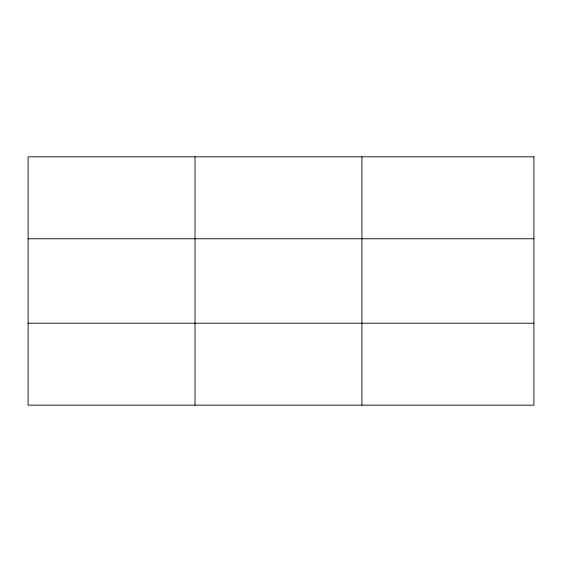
<?xml version="1.0" encoding="UTF-8"?>
<svg xmlns="http://www.w3.org/2000/svg" width="562" height="562" viewBox="0 0 562 562"><rect width="100%" height="100%" fill="white"/><g stroke="black" fill="none" stroke-linecap="round" stroke-linejoin="round"><path stroke-width="0.84" d="M195.014 405.167L195.014 156.833M361.928 405.167L361.928 156.833M28.1 238.78L533.9 238.78M28.1 323.22L533.9 323.22M533.9 156.833L533.9 405.167L28.1 405.167L28.1 156.833L533.9 156.833"/></g></svg>
